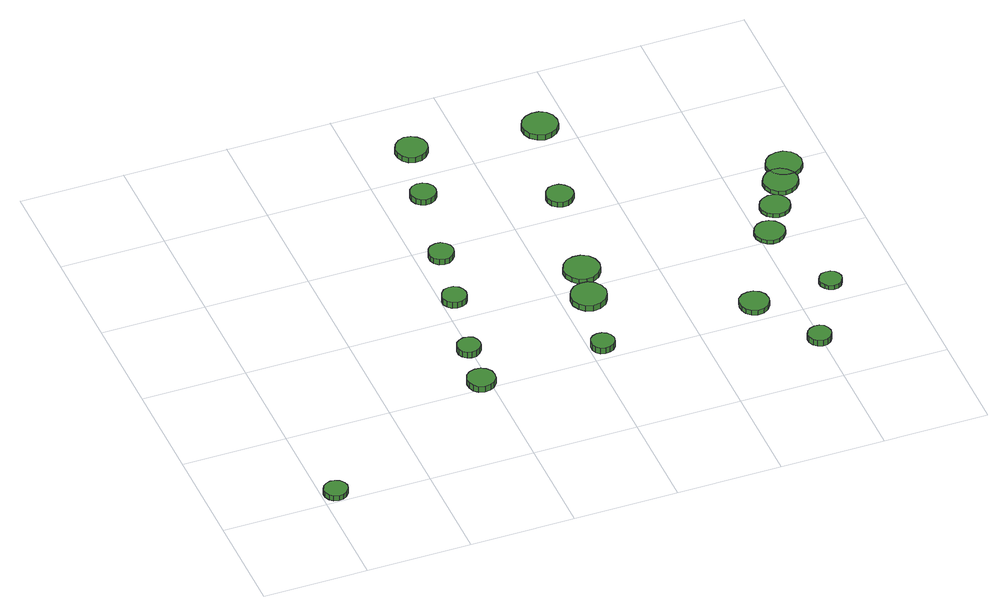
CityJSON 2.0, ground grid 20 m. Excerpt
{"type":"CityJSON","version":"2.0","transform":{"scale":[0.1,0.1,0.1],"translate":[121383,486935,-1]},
"CityObjects":{
"tree1":{"type":"SolitaryVegetationObject","attributes":{"function":"something"},"geometry":[{"type":"MultiSurface","lod":"1","boundaries":[[[0,1,2,3,4,5,6,7,8,9,10,11,12,13,14]],[[15,16,17,18,19,20,21,22,23,24,25,26,27,28,29]],[[0,29,28,1]],[[1,28,27,2]],[[2,27,26,3]],[[3,26,25,4]],[[4,25,24,5]],[[5,24,23,6]],[[6,23,22,7]],[[7,22,21,8]],[[8,21,20,9]],[[9,20,19,10]],[[10,19,18,11]],[[11,18,17,12]],[[12,17,16,13]],[[13,16,15,14]],[[14,15,29,0]]]}]},
"tree2":{"type":"SolitaryVegetationObject","attributes":{"function":"something"},"geometry":[{"type":"MultiSurface","lod":"1","boundaries":[[[30,31,32,33,34,35,36,37,38,39,40,41,42,43,44]],[[45,46,47,48,49,50,51,52,53,54,55,56,57,58,59]],[[30,59,58,31]],[[31,58,57,32]],[[32,57,56,33]],[[33,56,55,34]],[[34,55,54,35]],[[35,54,53,36]],[[36,53,52,37]],[[37,52,51,38]],[[38,51,50,39]],[[39,50,49,40]],[[40,49,48,41]],[[41,48,47,42]],[[42,47,46,43]],[[43,46,45,44]],[[44,45,59,30]]]}]},
"tree3":{"type":"SolitaryVegetationObject","attributes":{"function":"something"},"geometry":[{"type":"MultiSurface","lod":"1","boundaries":[[[60,61,62,63,64,65,66,67,68,69,70,71,72,73,74]],[[75,76,77,78,79,80,81,82,83,84,85,86,87,88,89]],[[60,89,88,61]],[[61,88,87,62]],[[62,87,86,63]],[[63,86,85,64]],[[64,85,84,65]],[[65,84,83,66]],[[66,83,82,67]],[[67,82,81,68]],[[68,81,80,69]],[[69,80,79,70]],[[70,79,78,71]],[[71,78,77,72]],[[72,77,76,73]],[[73,76,75,74]],[[74,75,89,60]]]}]},
"tree4":{"type":"SolitaryVegetationObject","attributes":{"function":"something"},"geometry":[{"type":"MultiSurface","lod":"1","boundaries":[[[90,91,92,93,94,95,96,97,98,99,100,101,102,103,104]],[[105,106,107,108,109,110,111,112,113,114,115,116,117,118,119]],[[90,119,118,91]],[[91,118,117,92]],[[92,117,116,93]],[[93,116,115,94]],[[94,115,114,95]],[[95,114,113,96]],[[96,113,112,97]],[[97,112,111,98]],[[98,111,110,99]],[[99,110,109,100]],[[100,109,108,101]],[[101,108,107,102]],[[102,107,106,103]],[[103,106,105,104]],[[104,105,119,90]]]}]},
"tree5":{"type":"SolitaryVegetationObject","attributes":{"function":"something"},"geometry":[{"type":"MultiSurface","lod":"1","boundaries":[[[120,121,122,123,124,125,126,127,128,129,130,131,132,133,134]],[[135,136,137,138,139,140,141,142,143,144,145,146,147,148,149]],[[120,149,148,121]],[[121,148,147,122]],[[122,147,146,123]],[[123,146,145,124]],[[124,145,144,125]],[[125,144,143,126]],[[126,143,142,127]],[[127,142,141,128]],[[128,141,140,129]],[[129,140,139,130]],[[130,139,138,131]],[[131,138,137,132]],[[132,137,136,133]],[[133,136,135,134]],[[134,135,149,120]]]}]},
"tree6":{"type":"SolitaryVegetationObject","attributes":{"function":"something"},"geometry":[{"type":"MultiSurface","lod":"1","boundaries":[[[150,151,152,153,154,155,156,157,158,159,160,161,162,163,164]],[[165,166,167,168,169,170,171,172,173,174,175,176,177,178,179]],[[150,179,178,151]],[[151,178,177,152]],[[152,177,176,153]],[[153,176,175,154]],[[154,175,174,155]],[[155,174,173,156]],[[156,173,172,157]],[[157,172,171,158]],[[158,171,170,159]],[[159,170,169,160]],[[160,169,168,161]],[[161,168,167,162]],[[162,167,166,163]],[[163,166,165,164]],[[164,165,179,150]]]}]},
"tree7":{"type":"SolitaryVegetationObject","attributes":{"function":"something"},"geometry":[{"type":"MultiSurface","lod":"1","boundaries":[[[180,181,182,183,184,185,186,187,188,189,190,191,192,193,194]],[[195,196,197,198,199,200,201,202,203,204,205,206,207,208,209]],[[180,209,208,181]],[[181,208,207,182]],[[182,207,206,183]],[[183,206,205,184]],[[184,205,204,185]],[[185,204,203,186]],[[186,203,202,187]],[[187,202,201,188]],[[188,201,200,189]],[[189,200,199,190]],[[190,199,198,191]],[[191,198,197,192]],[[192,197,196,193]],[[193,196,195,194]],[[194,195,209,180]]]}]},
"tree8":{"type":"SolitaryVegetationObject","attributes":{"function":"something"},"geometry":[{"type":"MultiSurface","lod":"1","boundaries":[[[210,211,212,213,214,215,216,217,218,219,220,221,222,223,224]],[[225,226,227,228,229,230,231,232,233,234,235,236,237,238,239]],[[210,239,238,211]],[[211,238,237,212]],[[212,237,236,213]],[[213,236,235,214]],[[214,235,234,215]],[[215,234,233,216]],[[216,233,232,217]],[[217,232,231,218]],[[218,231,230,219]],[[219,230,229,220]],[[220,229,228,221]],[[221,228,227,222]],[[222,227,226,223]],[[223,226,225,224]],[[224,225,239,210]]]}]},
"tree9":{"type":"SolitaryVegetationObject","attributes":{"function":"something"},"geometry":[{"type":"MultiSurface","lod":"1","boundaries":[[[240,241,242,243,244,245,246,247,248,249,250,251,252,253,254]],[[255,256,257,258,259,260,261,262,263,264,265,266,267,268,269]],[[240,269,268,241]],[[241,268,267,242]],[[242,267,266,243]],[[243,266,265,244]],[[244,265,264,245]],[[245,264,263,246]],[[246,263,262,247]],[[247,262,261,248]],[[248,261,260,249]],[[249,260,259,250]],[[250,259,258,251]],[[251,258,257,252]],[[252,257,256,253]],[[253,256,255,254]],[[254,255,269,240]]]}]},
"tree10":{"type":"SolitaryVegetationObject","attributes":{"function":"something"},"geometry":[{"type":"MultiSurface","lod":"1","boundaries":[[[270,271,272,273,274,275,276,277,278,279,280,281,282,283,284]],[[285,286,287,288,289,290,291,292,293,294,295,296,297,298,299]],[[270,299,298,271]],[[271,298,297,272]],[[272,297,296,273]],[[273,296,295,274]],[[274,295,294,275]],[[275,294,293,276]],[[276,293,292,277]],[[277,292,291,278]],[[278,291,290,279]],[[279,290,289,280]],[[280,289,288,281]],[[281,288,287,282]],[[282,287,286,283]],[[283,286,285,284]],[[284,285,299,270]]]}]},
"tree11":{"type":"SolitaryVegetationObject","attributes":{"function":"something"},"geometry":[{"type":"MultiSurface","lod":"1","boundaries":[[[300,301,302,303,304,305,306,307,308,309,310,311,312,313,314]],[[315,316,317,318,319,320,321,322,323,324,325,326,327,328,329]],[[300,329,328,301]],[[301,328,327,302]],[[302,327,326,303]],[[303,326,325,304]],[[304,325,324,305]],[[305,324,323,306]],[[306,323,322,307]],[[307,322,321,308]],[[308,321,320,309]],[[309,320,319,310]],[[310,319,318,311]],[[311,318,317,312]],[[312,317,316,313]],[[313,316,315,314]],[[314,315,329,300]]]}]},
"tree12":{"type":"SolitaryVegetationObject","attributes":{"function":"something"},"geometry":[{"type":"MultiSurface","lod":"1","boundaries":[[[330,331,332,333,334,335,336,337,338,339,340,341,342,343,344]],[[345,346,347,348,349,350,351,352,353,354,355,356,357,358,359]],[[330,359,358,331]],[[331,358,357,332]],[[332,357,356,333]],[[333,356,355,334]],[[334,355,354,335]],[[335,354,353,336]],[[336,353,352,337]],[[337,352,351,338]],[[338,351,350,339]],[[339,350,349,340]],[[340,349,348,341]],[[341,348,347,342]],[[342,347,346,343]],[[343,346,345,344]],[[344,345,359,330]]]}]},
"tree13":{"type":"SolitaryVegetationObject","attributes":{"function":"something"},"geometry":[{"type":"MultiSurface","lod":"1","boundaries":[[[360,361,362,363,364,365,366,367,368,369,370,371,372,373,374]],[[375,376,377,378,379,380,381,382,383,384,385,386,387,388,389]],[[360,389,388,361]],[[361,388,387,362]],[[362,387,386,363]],[[363,386,385,364]],[[364,385,384,365]],[[365,384,383,366]],[[366,383,382,367]],[[367,382,381,368]],[[368,381,380,369]],[[369,380,379,370]],[[370,379,378,371]],[[371,378,377,372]],[[372,377,376,373]],[[373,376,375,374]],[[374,375,389,360]]]}]},
"tree14":{"type":"SolitaryVegetationObject","attributes":{"function":"something"},"geometry":[{"type":"MultiSurface","lod":"1","boundaries":[[[390,391,392,393,394,395,396,397,398,399,400,401,402,403,404]],[[405,406,407,408,409,410,411,412,413,414,415,416,417,418,419]],[[390,419,418,391]],[[391,418,417,392]],[[392,417,416,393]],[[393,416,415,394]],[[394,415,414,395]],[[395,414,413,396]],[[396,413,412,397]],[[397,412,411,398]],[[398,411,410,399]],[[399,410,409,400]],[[400,409,408,401]],[[401,408,407,402]],[[402,407,406,403]],[[403,406,405,404]],[[404,405,419,390]]]}]},
"tree15":{"type":"SolitaryVegetationObject","attributes":{"function":"something"},"geometry":[{"type":"MultiSurface","lod":"1","boundaries":[[[420,421,422,423,424,425,426,427,428,429,430,431,432,433,434]],[[435,436,437,438,439,440,441,442,443,444,445,446,447,448,449]],[[420,449,448,421]],[[421,448,447,422]],[[422,447,446,423]],[[423,446,445,424]],[[424,445,444,425]],[[425,444,443,426]],[[426,443,442,427]],[[427,442,441,428]],[[428,441,440,429]],[[429,440,439,430]],[[430,439,438,431]],[[431,438,437,432]],[[432,437,436,433]],[[433,436,435,434]],[[434,435,449,420]]]}]},
"tree16":{"type":"SolitaryVegetationObject","attributes":{"function":"something"},"geometry":[{"type":"MultiSurface","lod":"1","boundaries":[[[450,451,452,453,454,455,456,457,458,459,460,461,462,463,464]],[[465,466,467,468,469,470,471,472,473,474,475,476,477,478,479]],[[450,479,478,451]],[[451,478,477,452]],[[452,477,476,453]],[[453,476,475,454]],[[454,475,474,455]],[[455,474,473,456]],[[456,473,472,457]],[[457,472,471,458]],[[458,471,470,459]],[[459,470,469,460]],[[460,469,468,461]],[[461,468,467,462]],[[462,467,466,463]],[[463,466,465,464]],[[464,465,479,450]]]}]},
"tree17":{"type":"SolitaryVegetationObject","attributes":{"function":"something"},"geometry":[{"type":"MultiSurface","lod":"1","boundaries":[[[480,481,482,483,484,485,486,487,488,489,490,491,492,493,494]],[[495,496,497,498,499,500,501,502,503,504,505,506,507,508,509]],[[480,509,508,481]],[[481,508,507,482]],[[482,507,506,483]],[[483,506,505,484]],[[484,505,504,485]],[[485,504,503,486]],[[486,503,502,487]],[[487,502,501,488]],[[488,501,500,489]],[[489,500,499,490]],[[490,499,498,491]],[[491,498,497,492]],[[492,497,496,493]],[[493,496,495,494]],[[494,495,509,480]]]}]},
"tree18":{"type":"SolitaryVegetationObject","attributes":{"function":"something"},"geometry":[{"type":"MultiSurface","lod":"1","boundaries":[[[510,511,512,513,514,515,516,517,518,519,520,521,522,523,524]],[[525,526,527,528,529,530,531,532,533,534,535,536,537,538,539]],[[510,539,538,511]],[[511,538,537,512]],[[512,537,536,513]],[[513,536,535,514]],[[514,535,534,515]],[[515,534,533,516]],[[516,533,532,517]],[[517,532,531,518]],[[518,531,530,519]],[[519,530,529,520]],[[520,529,528,521]],[[521,528,527,522]],[[522,527,526,523]],[[523,526,525,524]],[[524,525,539,510]]]}]},
"tree19":{"type":"SolitaryVegetationObject","attributes":{"function":"something"},"geometry":[{"type":"MultiSurface","lod":"1","boundaries":[[[540,541,542,543,544,545,546,547,548,549,550,551,552,553,554]],[[555,556,557,558,559,560,561,562,563,564,565,566,567,568,569]],[[540,569,568,541]],[[541,568,567,542]],[[542,567,566,543]],[[543,566,565,544]],[[544,565,564,545]],[[545,564,563,546]],[[546,563,562,547]],[[547,562,561,548]],[[548,561,560,549]],[[549,560,559,550]],[[550,559,558,551]],[[551,558,557,552]],[[552,557,556,553]],[[553,556,555,554]],[[554,555,569,540]]]}]}
},
"vertices":[
[50,25,17],[48,34,17],[42,42,17],[34,46,17],[25,47,17],[16,44,17],[9,38,17],[5,29,17],[5,20,17],[9,11,17],[16,5,17],[25,2,17],[34,3,17],[42,8,17],[48,15,17],[48,15,6],[42,8,6],[34,3,6],[25,2,6],[16,5,6],[9,11,6],[5,20,6],[5,29,6],[9,38,6],[16,44,6],[25,47,6],[34,46,6],[42,42,6],[48,34,6],[50,25,6],
[407,208,28],[405,219,28],[398,228,28],[389,233,28],[378,234,28],[367,231,28],[359,224,28],[355,214,28],[355,203,28],[359,193,28],[367,185,28],[378,182,28],[389,183,28],[398,188,28],[405,197,28],[405,197,15],[398,188,15],[389,183,15],[378,182,15],[367,185,15],[359,193,15],[355,203,15],[355,214,15],[359,224,15],[367,231,15],[378,234,15],[389,233,15],[398,228,15],[405,219,15],[407,208,15],
[418,308,23],[416,317,23],[411,325,23],[403,329,23],[394,330,23],[385,327,23],[378,321,23],[374,313,23],[374,303,23],[378,295,23],[385,289,23],[394,286,23],[403,287,23],[411,292,23],[416,299,23],[416,299,10],[411,292,10],[403,287,10],[394,286,10],[385,289,10],[378,295,10],[374,303,10],[374,313,10],[378,321,10],[385,327,10],[394,330,10],[403,329,10],[411,325,10],[416,317,10],[418,308,10],
[448,454,19],[446,463,19],[441,471,19],[432,476,19],[423,477,19],[413,474,19],[406,467,19],[402,458,19],[402,449,19],[406,440,19],[413,434,19],[423,431,19],[432,432,19],[441,436,19],[446,444,19],[446,444,6],[441,436,6],[432,432,6],[423,431,6],[413,434,6],[406,440,6],[402,449,6],[402,458,6],[406,467,6],[413,474,6],[423,477,6],[432,476,6],[441,471,6],[446,463,6],[448,454,6],
[472,578,18],[470,588,18],[464,596,18],[456,601,18],[446,602,18],[436,599,18],[429,592,18],[425,583,18],[425,573,18],[429,564,18],[436,557,18],[446,554,18],[456,555,18],[464,560,18],[470,568,18],[470,568,6],[464,560,6],[456,555,6],[446,554,6],[436,557,6],[429,564,6],[425,573,6],[425,583,6],[429,592,6],[436,599,6],[446,602,6],[456,601,6],[464,596,6],[470,588,6],[472,578,6],
[647,231,23],[645,240,23],[639,248,23],[631,252,23],[622,253,23],[613,250,23],[606,244,23],[603,236,23],[603,226,23],[606,218,23],[613,211,23],[622,209,23],[631,210,23],[639,214,23],[645,222,23],[645,222,10],[639,214,10],[631,210,10],[622,209,10],[613,211,10],[606,218,10],[603,226,10],[603,236,10],[606,244,10],[613,250,10],[622,253,10],[631,252,10],[639,248,10],[645,240,10],[647,231,10],
[504,747,18],[502,757,18],[496,765,18],[487,770,18],[477,771,18],[467,768,18],[460,761,18],[456,752,18],[456,742,18],[460,733,18],[467,726,18],[477,723,18],[487,724,18],[496,729,18],[502,737,18],[502,737,6],[496,729,6],[487,724,6],[477,723,6],[467,726,6],[460,733,6],[456,742,6],[456,752,6],[460,761,6],[467,768,6],[477,771,6],[487,770,6],[496,765,6],[502,757,6],[504,747,6],
[685,368,19],[682,381,19],[674,393,19],[662,400,19],[648,401,19],[634,397,19],[624,387,19],[618,375,19],[618,361,19],[624,348,19],[634,338,19],[648,334,19],[662,336,19],[674,343,19],[682,354,19],[682,354,6],[674,343,6],[662,336,6],[648,334,6],[634,338,6],[624,348,6],[618,361,6],[618,375,6],[624,387,6],[634,397,6],[648,401,6],[662,400,6],[674,393,6],[682,381,6],[685,368,6],
[537,871,18],[534,884,18],[526,894,18],[516,900,18],[503,902,18],[491,898,18],[482,889,18],[477,878,18],[477,865,18],[482,854,18],[491,845,18],[503,841,18],[516,843,18],[526,849,18],[534,859,18],[534,859,6],[526,849,6],[516,843,6],[503,841,6],[491,845,6],[482,854,6],[477,865,6],[477,878,6],[482,889,6],[491,898,6],[503,902,6],[516,900,6],[526,894,6],[534,884,6],[537,871,6],
[702,444,17],[699,458,17],[691,470,17],[678,477,17],[664,478,17],[650,474,17],[640,464,17],[634,451,17],[634,437,17],[640,424,17],[650,414,17],[664,410,17],[678,411,17],[691,419,17],[699,430,17],[699,430,6],[691,419,6],[678,411,6],[664,410,6],[650,414,6],[640,424,6],[634,437,6],[634,451,6],[640,464,6],[650,474,6],[664,478,6],[678,477,6],[691,470,6],[699,458,6],[702,444,6],
[733,653,17],[731,664,17],[724,672,17],[715,678,17],[704,679,17],[694,676,17],[686,668,17],[682,658,17],[682,648,17],[686,638,17],[694,631,17],[704,627,17],[715,628,17],[724,634,17],[731,643,17],[731,643,6],[724,634,6],[715,628,6],[704,627,6],[694,631,6],[686,638,6],[682,648,6],[682,658,6],[686,668,6],[694,676,6],[704,679,6],[715,678,6],[724,672,6],[731,664,6],[733,653,6],
[950,242,17],[948,254,17],[941,263,17],[931,269,17],[919,270,17],[908,267,17],[899,259,17],[895,248,17],[895,236,17],[899,226,17],[908,218,17],[919,214,17],[931,215,17],[941,221,17],[948,231,17],[948,231,7],[941,221,7],[931,215,7],[919,214,7],[908,218,7],[899,226,7],[895,236,7],[895,248,7],[899,259,7],[908,267,7],[919,270,7],[931,269,7],[941,263,7],[948,254,7],[950,242,7],
[780,850,17],[777,864,17],[769,875,17],[757,882,17],[743,883,17],[730,879,17],[719,870,17],[713,857,17],[713,843,17],[719,830,17],[730,821,17],[743,816,17],[757,818,17],[769,825,17],[777,836,17],[777,836,6],[769,825,6],[757,818,6],[743,816,6],[730,821,6],[719,830,6],[713,843,6],[713,857,6],[719,870,6],[730,879,6],[743,883,6],[757,882,6],[769,875,6],[777,864,6],[780,850,6],
[1018,108,23],[1016,117,23],[1011,125,23],[1003,129,23],[994,130,23],[985,127,23],[978,121,23],[974,113,23],[974,104,23],[978,95,23],[985,89,23],[994,86,23],[1003,87,23],[1011,92,23],[1016,99,23],[1016,99,10],[1011,92,10],[1003,87,10],[994,86,10],[985,89,10],[978,95,10],[974,104,10],[974,113,10],[978,121,10],[985,127,10],[994,130,10],[1003,129,10],[1011,125,10],[1016,117,10],[1018,108,10],
[1051,421,14],[1048,432,14],[1041,442,14],[1031,448,14],[1019,449,14],[1008,446,14],[999,438,14],[994,427,14],[994,415,14],[999,404,14],[1008,396,14],[1019,392,14],[1031,393,14],[1041,399,14],[1048,409,14],[1048,409,6],[1041,399,6],[1031,393,6],[1019,392,6],[1008,396,6],[999,404,6],[994,415,6],[994,427,6],[999,438,6],[1008,446,6],[1019,449,6],[1031,448,6],[1041,442,6],[1048,432,6],[1051,421,6],
[1095,252,16],[1093,261,16],[1088,268,16],[1081,272,16],[1072,273,16],[1063,271,16],[1057,265,16],[1053,257,16],[1053,248,16],[1057,240,16],[1063,234,16],[1072,231,16],[1081,232,16],[1088,236,16],[1093,244,16],[1093,244,7],[1088,236,7],[1081,232,7],[1072,231,7],[1063,234,7],[1057,240,7],[1053,248,7],[1053,257,7],[1057,265,7],[1063,271,7],[1072,273,7],[1081,272,7],[1088,268,7],[1093,261,7],[1095,252,7],
[1086,486,14],[1084,497,14],[1077,507,14],[1067,513,14],[1055,514,14],[1044,510,14],[1035,503,14],[1030,492,14],[1030,480,14],[1035,469,14],[1044,462,14],[1055,458,14],[1067,459,14],[1077,465,14],[1084,475,14],[1084,475,6],[1077,465,6],[1067,459,6],[1055,458,6],[1044,462,6],[1035,469,6],[1030,480,6],[1030,492,6],[1035,503,6],[1044,510,6],[1055,514,6],[1067,513,6],[1077,507,6],[1084,497,6],[1086,486,6],
[1125,546,15],[1122,559,15],[1114,570,15],[1103,577,15],[1089,579,15],[1076,574,15],[1066,565,15],[1060,553,15],[1060,539,15],[1066,527,15],[1076,517,15],[1089,513,15],[1103,515,15],[1114,522,15],[1122,533,15],[1122,533,6],[1114,522,6],[1103,515,6],[1089,513,6],[1076,517,6],[1066,527,6],[1060,539,6],[1060,553,6],[1066,565,6],[1076,574,6],[1089,579,6],[1103,577,6],[1114,570,6],[1122,559,6],[1125,546,6],
[1149,588,15],[1146,602,15],[1138,613,15],[1126,620,15],[1112,621,15],[1098,617,15],[1088,608,15],[1082,595,15],[1082,581,15],[1088,568,15],[1098,559,15],[1112,555,15],[1126,556,15],[1138,563,15],[1146,574,15],[1146,574,6],[1138,563,6],[1126,556,6],[1112,555,6],[1098,559,6],[1088,568,6],[1082,581,6],[1082,595,6],[1088,608,6],[1098,617,6],[1112,621,6],[1126,620,6],[1138,613,6],[1146,602,6],[1149,588,6]
]}
